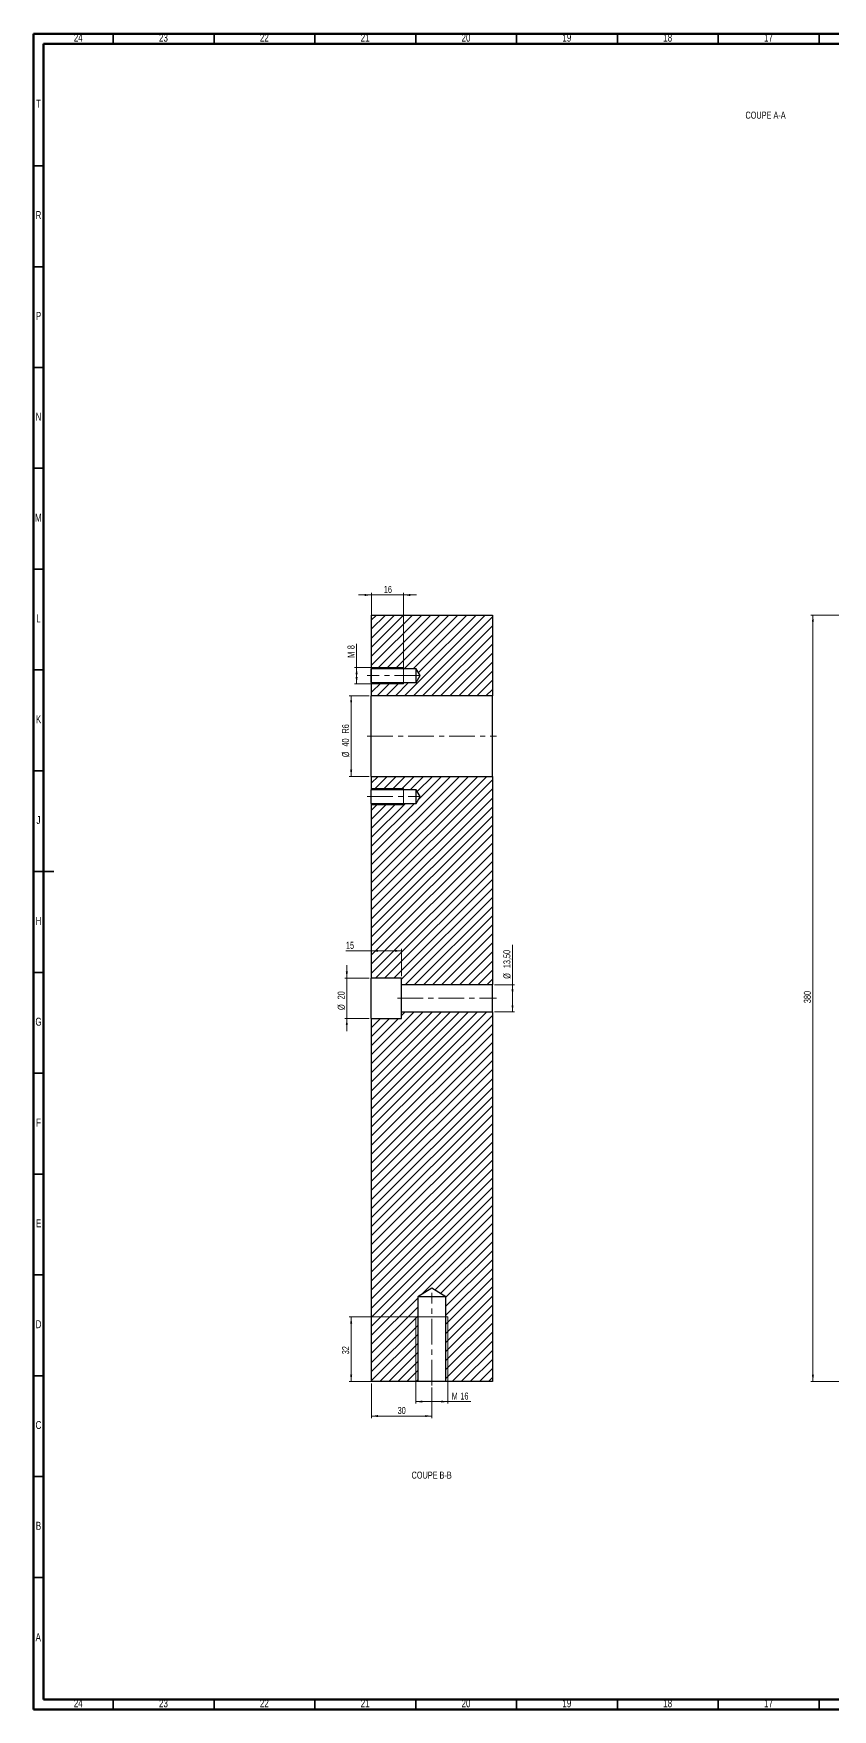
# Model space of a CAD drawing. Header units: millimetres. Extents: x 5 to 1184, y 5 to 836.
# Drawn here: x 5 to 401, y 5 to 836 of the extents above; entities that cross this region are included whole.
import ezdxf

# ---------------------------------------------------------------- set-up
doc = ezdxf.new("R2010")
doc.units = ezdxf.units.MM
doc.linetypes.add('CENTERX2', pattern=[20.32, 12.7, -2.54, 2.54, -2.54])
doc.styles.add('SLDTEXTSTYLE0', font='TXT', dxfattribs={"width": 0.75})
doc.dimstyles.new('SLDDIMSTYLE2', dxfattribs={"dimtxt": 3.5, "dimasz": 3.302, "dimexe": 0, "dimexo": 0.0625, "dimgap": 0.875, "dimtad": 1, "dimrnd": 1e-09, "dimzin": 12, "dimdsep": 46, "dimtxsty": 'SLDTEXTSTYLE0', "dimsah": 1, "dimcen": 0.09, "dimadec": 0, "dimazin": 3, "dimtfac": 1, "dimtofl": 0, "dimtmove": 0, "dimatfit": 3, "dimfxl": 1, "dimfrac": 2, "dimtolj": 1, "dimtzin": 12, "dimarcsym": 0})
doc.dimstyles.new('SLDDIMSTYLE3', dxfattribs={"dimtxt": 3.5, "dimasz": 3.302, "dimexe": 0, "dimexo": 0.0625, "dimgap": 0.875, "dimtad": 1, "dimrnd": 1e-09, "dimzin": 12, "dimdsep": 46, "dimtxsty": 'SLDTEXTSTYLE0', "dimsah": 1, "dimcen": 0.09, "dimadec": 0, "dimazin": 3, "dimtfac": 1, "dimtmove": 0, "dimatfit": 0, "dimfxl": 1, "dimfrac": 2, "dimtolj": 1, "dimtzin": 12, "dimarcsym": 0})

# ---------------------------------------------------------------- blocks, each defined once
blk = doc.blocks.new('_D_79')
at = {"color": 7, "linetype": 'Continuous', "lineweight": 18}
for p, q in [((430.42, 547.68), (390.42, 547.68)), ((391.42, 167.68), (391.42, 547.68)), ((430.42, 167.68), (390.42, 167.68))]:
    blk.add_line(p, q, dxfattribs=at)
for points in [[(391.42, 547.68), (390.91, 544.38), (391.93, 544.38)], [(391.42, 167.68), (391.93, 170.98), (390.91, 170.98)]]:
    blk.add_solid(points, dxfattribs=at)
at = {"color": 7, "linetype": 'Continuous', "lineweight": 18, "insert": (386.91, 355.28), "char_height": 3.5, "attachment_point": 1, "rotation": 90, "style": 'SLDTEXTSTYLE0'}
blk.add_mtext('380', dxfattribs=at)
blk = doc.blocks.new('_D_91')
at = {"color": 7, "linetype": 'Continuous', "lineweight": 18}
for p, q in [((172.49, 557.68), (166.14, 557.68)), ((172.49, 514.68), (172.49, 558.68)), ((172.49, 557.68), (188.49, 557.68)), ((188.49, 514.68), (188.49, 558.68)), ((188.49, 557.68), (194.84, 557.68))]:
    blk.add_line(p, q, dxfattribs=at)
for points in [[(172.49, 557.68), (169.18, 558.19), (169.18, 557.17)], [(188.49, 557.68), (191.79, 557.17), (191.79, 558.19)]]:
    blk.add_solid(points, dxfattribs=at)
at = {"color": 7, "linetype": 'Continuous', "lineweight": 18, "insert": (178.68, 562.19), "char_height": 3.5, "attachment_point": 1, "style": 'SLDTEXTSTYLE0'}
blk.add_mtext('16', dxfattribs=at)
blk = doc.blocks.new('_D_92')
at = {"color": 7, "linetype": 'Continuous', "lineweight": 18}
for p, q in [((165.18, 521.68), (165.18, 533.39)), ((187.49, 521.68), (164.18, 521.68)), ((165.18, 513.68), (165.18, 521.68)), ((187.49, 513.68), (164.18, 513.68))]:
    blk.add_line(p, q, dxfattribs=at)
for points in [[(165.18, 521.68), (164.67, 518.38), (165.69, 518.38)], [(165.18, 513.68), (165.69, 516.98), (164.67, 516.98)]]:
    blk.add_solid(points, dxfattribs=at)
at = {"color": 7, "linetype": 'Continuous', "lineweight": 18, "char_height": 3.5, "attachment_point": 1, "rotation": 90, "style": 'SLDTEXTSTYLE0'}
for s, insert in [('8', (160.67, 530.8)), ('M', (160.67, 526.52))]:
    blk.add_mtext(s, dxfattribs=dict(at, insert=insert))
blk = doc.blocks.new('_D_93')
at = {"color": 7, "linetype": 'Continuous', "lineweight": 18}
for p, q in [((171.49, 507.68), (161.49, 507.68)), ((162.49, 507.68), (162.49, 467.68)), ((171.49, 467.68), (161.49, 467.68))]:
    blk.add_line(p, q, dxfattribs=at)
for points in [[(162.49, 507.68), (161.98, 504.38), (162.99, 504.38)], [(162.49, 467.68), (162.99, 470.98), (161.98, 470.98)]]:
    blk.add_solid(points, dxfattribs=at)
at = {"color": 7, "linetype": 'Continuous', "lineweight": 18, "char_height": 3.5, "attachment_point": 1, "rotation": 90, "style": 'SLDTEXTSTYLE0'}
for s, insert in [('R6', (157.92, 488.98)), ('40', (157.92, 482.5)), ('%%c', (157.97, 477.22))]:
    blk.add_mtext(s, dxfattribs=dict(at, insert=insert))
blk = doc.blocks.new('_D_94')
at = {"color": 7, "linetype": 'Continuous', "lineweight": 18}
for p, q in [((160.33, 367.68), (160.33, 374.03)), ((171.49, 367.68), (159.33, 367.68)), ((160.33, 347.68), (160.33, 367.68)), ((171.49, 347.68), (159.33, 347.68)), ((160.33, 347.68), (160.33, 341.33))]:
    blk.add_line(p, q, dxfattribs=at)
for points in [[(160.33, 367.68), (160.84, 370.98), (159.82, 370.98)], [(160.33, 347.68), (159.82, 344.38), (160.84, 344.38)]]:
    blk.add_solid(points, dxfattribs=at)
at = {"color": 7, "linetype": 'Continuous', "lineweight": 18, "char_height": 3.5, "attachment_point": 1, "rotation": 90, "style": 'SLDTEXTSTYLE0'}
for s, insert in [('20', (155.77, 357.15)), ('%%c', (155.82, 351.87))]:
    blk.add_mtext(s, dxfattribs=dict(at, insert=insert))
blk = doc.blocks.new('_D_95')
at = {"color": 7, "linetype": 'Continuous', "lineweight": 18}
for p, q in [((172.49, 381.2), (159.9, 381.2)), ((187.49, 381.2), (172.49, 381.2)), ((187.49, 368.68), (187.49, 382.2))]:
    blk.add_line(p, q, dxfattribs=at)
for points in [[(172.49, 381.2), (175.79, 380.69), (175.79, 381.7)], [(187.49, 381.2), (184.18, 381.7), (184.18, 380.69)]]:
    blk.add_solid(points, dxfattribs=at)
at = {"color": 7, "linetype": 'Continuous', "lineweight": 18, "insert": (159.9, 385.71), "char_height": 3.5, "attachment_point": 1, "style": 'SLDTEXTSTYLE0'}
blk.add_mtext('15', dxfattribs=at)
blk = doc.blocks.new('_D_96')
at = {"color": 7, "linetype": 'Continuous', "lineweight": 18}
for p, q in [((242.49, 364.43), (242.49, 384.26)), ((233.49, 364.43), (243.49, 364.43)), ((242.49, 364.43), (242.49, 350.93)), ((233.49, 350.93), (243.49, 350.93))]:
    blk.add_line(p, q, dxfattribs=at)
for points in [[(242.49, 364.43), (241.98, 361.13), (242.99, 361.13)], [(242.49, 350.93), (242.99, 354.23), (241.98, 354.23)]]:
    blk.add_solid(points, dxfattribs=at)
at = {"color": 7, "linetype": 'Continuous', "lineweight": 18, "char_height": 3.5, "attachment_point": 1, "rotation": 90, "style": 'SLDTEXTSTYLE0'}
for s, insert in [('13,50', (237.92, 372.62)), ('%%c', (237.97, 367.34))]:
    blk.add_mtext(s, dxfattribs=dict(at, insert=insert))
blk = doc.blocks.new('_D_97')
at = {"color": 7, "linetype": 'Continuous', "lineweight": 18}
for p, q in [((194.49, 198.68), (194.49, 156.68)), ((210.49, 198.68), (210.49, 156.68)), ((210.49, 157.68), (194.49, 157.68)), ((210.49, 157.68), (221.78, 157.68))]:
    blk.add_line(p, q, dxfattribs=at)
for points in [[(194.49, 157.68), (197.79, 157.17), (197.79, 158.19)], [(210.49, 157.68), (207.18, 158.19), (207.18, 157.17)]]:
    blk.add_solid(points, dxfattribs=at)
at = {"color": 7, "linetype": 'Continuous', "lineweight": 18, "char_height": 3.5, "attachment_point": 1, "style": 'SLDTEXTSTYLE0'}
for s, insert in [('M', (212.32, 162.19)), ('16', (216.61, 162.19))]:
    blk.add_mtext(s, dxfattribs=dict(at, insert=insert))
blk = doc.blocks.new('_D_98')
at = {"color": 7, "linetype": 'Continuous', "lineweight": 18}
for p, q in [((209.49, 199.68), (161.49, 199.68)), ((162.49, 167.68), (162.49, 199.68)), ((209.49, 167.68), (161.49, 167.68))]:
    blk.add_line(p, q, dxfattribs=at)
for points in [[(162.49, 199.68), (161.98, 196.38), (162.99, 196.38)], [(162.49, 167.68), (162.99, 170.98), (161.98, 170.98)]]:
    blk.add_solid(points, dxfattribs=at)
at = {"color": 7, "linetype": 'Continuous', "lineweight": 18, "insert": (157.97, 181.15), "char_height": 3.5, "attachment_point": 1, "rotation": 90, "style": 'SLDTEXTSTYLE0'}
blk.add_mtext('32', dxfattribs=at)
blk = doc.blocks.new('_D_99')
at = {"color": 7, "linetype": 'Continuous', "lineweight": 18}
for p, q in [((172.49, 166.68), (172.49, 149.52)), ((202.49, 164.68), (202.49, 149.52)), ((172.49, 150.52), (202.49, 150.52))]:
    blk.add_line(p, q, dxfattribs=at)
for points in [[(172.49, 150.52), (175.79, 150.01), (175.79, 151.02)], [(202.49, 150.52), (199.18, 151.02), (199.18, 150.01)]]:
    blk.add_solid(points, dxfattribs=at)
at = {"color": 7, "linetype": 'Continuous', "lineweight": 18, "insert": (185.54, 155.03), "char_height": 3.5, "attachment_point": 1, "style": 'SLDTEXTSTYLE0'}
blk.add_mtext('30', dxfattribs=at)

msp = doc.modelspace()

# ---------------------------------------------------------------- hatches: boundary and pattern name
at = {"linetype": 'Continuous', "lineweight": 18}
h = msp.add_hatch(dxfattribs=at)
h.set_pattern_fill('ANSI31', style=0)
h.paths.add_polyline_path([(232.486, 507.677), (232.486, 547.677), (172.486, 547.677), (172.486, 521.077), (194.736, 521.077), (196.779, 517.677), (194.736, 514.277), (172.486, 514.277), (172.486, 507.677)], flags=0)
h = msp.add_hatch(dxfattribs=at)
h.set_pattern_fill('ANSI31', style=0)
h.paths.add_polyline_path([(194.736, 454.277), (172.486, 454.277), (172.486, 367.677), (187.486, 367.677), (187.486, 364.427), (232.486, 364.427), (232.486, 467.677), (172.486, 467.677), (172.486, 461.077), (194.736, 461.077), (196.779, 457.677)], flags=0)
h = msp.add_hatch(dxfattribs=at)
h.set_pattern_fill('ANSI31', style=0)
h.paths.add_polyline_path([(187.486, 347.677), (172.486, 347.677), (172.486, 167.677), (195.486, 167.677), (195.486, 209.677), (202.486, 213.883), (209.486, 209.677), (209.486, 167.677), (232.486, 167.677), (232.486, 350.927), (187.486, 350.927)], flags=0)

# ---------------------------------------------------------------- linework, layer by layer
at = {"color": 7, "linetype": 'Continuous', "lineweight": 70}
for p, q in [((5, 5), (5, 836)), ((5, 836), (1184, 836)), ((10, 10), (10, 831)), ((10, 831), (1179, 831)), ((1179, 10), (10, 10)), ((1184, 5), (5, 5))]:
    msp.add_line(p, q, dxfattribs=at)
at = {"color": 7, "linetype": 'Continuous', "lineweight": 35}
for p, q in [((44.5, 831), (44.5, 836)), ((94.5, 831), (94.5, 836)), ((144.5, 831), (144.5, 836)), ((194.5, 831), (194.5, 836)), ((244.5, 831), (244.5, 836)), ((294.5, 831), (294.5, 836)), ((344.5, 831), (344.5, 836)), ((394.5, 831), (394.5, 836)), ((10, 770.5), (5, 770.5)), ((10, 720.5), (5, 720.5)), ((10, 670.5), (5, 670.5)), ((10, 620.5), (5, 620.5)), ((10, 570.5), (5, 570.5)), ((10, 520.5), (5, 520.5)), ((10, 470.5), (5, 470.5)), ((4.999, 420.5), (15.001, 420.5)), ((10, 420.5), (5, 420.5)), ((10, 370.5), (5, 370.5)), ((10, 320.5), (5, 320.5)), ((10, 270.5), (5, 270.5)), ((10, 220.5), (5, 220.5)), ((10, 170.5), (5, 170.5)), ((10, 120.5), (5, 120.5)), ((10, 70.5), (5, 70.5)), ((44.5, 10), (44.5, 5)), ((94.5, 10), (94.5, 5)), ((144.5, 10), (144.5, 5)), ((194.5, 10), (194.5, 5)), ((244.5, 10), (244.5, 5)), ((294.5, 10), (294.5, 5)), ((344.5, 10), (344.5, 5)), ((394.5, 10), (394.5, 5))]:
    msp.add_line(p, q, dxfattribs=at)
at = {"color": 7, "linetype": 'Continuous', "lineweight": 25}
for p, q in [((172.486, 547.677), (172.486, 521.077)), ((172.486, 547.677), (232.486, 547.677)), ((232.486, 547.677), (232.486, 507.677)), ((194.736, 521.077), (172.486, 521.077)), ((172.486, 514.277), (172.486, 521.077)), ((196.779, 517.677), (194.736, 521.077)), ((194.736, 514.277), (194.736, 521.077)), ((194.736, 514.277), (196.779, 517.677)), ((172.486, 514.277), (172.486, 507.677)), ((172.486, 514.277), (194.736, 514.277)), ((232.486, 507.677), (172.486, 507.677)), ((172.486, 467.677), (172.486, 507.677)), ((232.486, 467.677), (232.486, 507.677)), ((172.486, 467.677), (232.486, 467.677)), ((172.486, 467.677), (172.486, 461.077)), ((232.486, 467.677), (232.486, 364.427)), ((194.736, 461.077), (172.486, 461.077)), ((172.486, 454.277), (172.486, 461.077)), ((196.779, 457.677), (194.736, 461.077)), ((194.736, 454.277), (194.736, 461.077)), ((194.736, 454.277), (196.779, 457.677)), ((172.486, 454.277), (172.486, 367.677)), ((172.486, 454.277), (194.736, 454.277)), ((187.486, 367.677), (172.486, 367.677)), ((172.486, 347.677), (172.486, 367.677)), ((187.486, 364.427), (187.486, 367.677)), ((232.486, 364.427), (187.486, 364.427)), ((187.486, 350.927), (187.486, 364.427)), ((232.486, 350.927), (232.486, 364.427)), ((187.486, 350.927), (232.486, 350.927)), ((187.486, 347.677), (187.486, 350.927)), ((232.486, 350.927), (232.486, 167.677)), ((172.486, 347.677), (172.486, 167.677)), ((172.486, 347.677), (187.486, 347.677)), ((202.486, 213.883), (195.486, 209.677)), ((195.486, 209.677), (195.486, 167.677)), ((209.486, 209.677), (195.486, 209.677)), ((209.486, 209.677), (202.486, 213.883)), ((209.486, 167.677), (209.486, 209.677)), ((195.486, 167.677), (172.486, 167.677)), ((209.486, 167.677), (195.486, 167.677)), ((232.486, 167.677), (209.486, 167.677))]:
    msp.add_line(p, q, dxfattribs=at)
at = {"color": 7, "linetype": 'CENTERX2', "lineweight": 18}
for p, q in [((196.736, 517.677), (170.486, 517.677)), ((170.486, 487.677), (234.486, 487.677)), ((170.486, 457.677), (196.736, 457.677)), ((185.486, 357.677), (234.486, 357.677)), ((202.486, 165.677), (202.486, 211.677))]:
    msp.add_line(p, q, dxfattribs=at)
at = {"color": 7, "linetype": 'Continuous', "lineweight": 18}
for p, q in [((172.486, 521.677), (188.486, 521.677)), ((188.486, 513.677), (188.486, 521.677)), ((172.486, 513.677), (188.486, 513.677)), ((172.486, 461.677), (188.486, 461.677)), ((188.486, 453.677), (188.486, 461.677)), ((172.486, 453.677), (188.486, 453.677)), ((194.486, 167.677), (194.486, 199.677)), ((210.486, 199.677), (194.486, 199.677)), ((210.486, 167.677), (210.486, 199.677))]:
    msp.add_line(p, q, dxfattribs=at)

# ---------------------------------------------------------------- texts
at = {"color": 7, "linetype": 'Continuous', "lineweight": 0, "attachment_point": 2, "style": 'SLDTEXTSTYLE0'}
for s, insert, char_height in [('24', (27.17, 836.06), 3.9688), ('23', (69.42, 836.06), 3.9688), ('22', (119.42, 836.06), 3.9688), ('21', (169.42, 836.06), 3.9688), ('20', (219.42, 836.06), 3.9688), ('19', (269.42, 836.06), 3.9688), ('18', (319.42, 836.06), 3.9688), ('17', (369.42, 836.06), 3.9688), ('T', (7.488, 803.31), 3.969), ('COUPE A-A', (367.944, 797.389), 3.5), ('R', (7.444, 748.06), 3.969), ('P', (7.485, 698.06), 3.969), ('N', (7.464, 648.06), 3.969), ('M', (7.362, 598.06), 3.969), ('L', (7.455, 548.06), 3.969), ('K', (7.489, 498.06), 3.969), ('J', (7.465, 448.06), 3.969), ('H', (7.49, 398.06), 3.969), ('G', (7.487, 348.06), 3.969), ('F', (7.458, 298.06), 3.969), ('E', (7.508, 248.06), 3.969), ('D', (7.453, 198.06), 3.969), ('C', (7.459, 148.06), 3.969), ('COUPE B-B', (202.388, 122.973), 3.5), ('B', (7.471, 98.06), 3.969), ('A', (7.34, 42.81), 3.969), ('24', (27.17, 10.06), 3.9688), ('23', (69.42, 10.06), 3.9688), ('22', (119.42, 10.06), 3.9688), ('21', (169.42, 10.06), 3.9688), ('20', (219.42, 10.06), 3.9688), ('19', (269.42, 10.06), 3.9688), ('18', (319.42, 10.06), 3.9688), ('17', (369.42, 10.06), 3.9688)]:
    msp.add_mtext(s, dxfattribs=dict(at, insert=insert, char_height=char_height))

# ---------------------------------------------------------------- dimensions: what is measured, and where the dimension line sits
at = {"color": 7, "linetype": 'Continuous', "lineweight": 18}
for base, p1, p2, dimstyle, picture, middle in [((188.486, 557.677), (172.486, 513.677), (188.486, 513.677), 'SLDDIMSTYLE3', '_D_91', (181.269, 557.677)), ((172.486, 381.195), (187.486, 367.677), (172.486, 367.677), 'SLDDIMSTYLE2', '_D_95', (162.486, 381.195)), ((202.486, 150.517), (172.486, 167.677), (202.486, 165.677), 'SLDDIMSTYLE2', '_D_99', (188.131, 150.517))]:
    dim = msp.add_linear_dim(base=base, p1=p1, p2=p2, dimstyle=dimstyle, dxfattribs=at)
    dim.commit()
    dim.dimension.update_dxf_attribs({"geometry": picture, "text_midpoint": middle, "dimtype": 160})
for base, p1, p2, picture, middle in [((391.42, 547.677), (431.42, 167.677), (431.42, 547.677), '_D_79', (391.42, 359.159)), ((162.486, 199.677), (210.486, 167.677), (210.486, 199.677), '_D_98', (162.486, 183.739))]:
    dim = msp.add_linear_dim(base=base, p1=p1, p2=p2, angle=90, dimstyle='SLDDIMSTYLE2', dxfattribs=at)
    dim.commit()
    dim.dimension.update_dxf_attribs({"geometry": picture, "text_midpoint": middle, "dimtype": 160})
for base, p1, p2, text, dimstyle, picture, middle in [((165.18, 521.677), (188.486, 513.677), (188.486, 521.677), 'M8<>', 'SLDDIMSTYLE2', '_D_92', (165.18, 529.952)), ((162.486, 467.677), (172.486, 507.677), (172.486, 467.677), '%%c<> R6', 'SLDDIMSTYLE2', '_D_93', (162.486, 485.802)), ((242.486, 350.927), (232.486, 364.427), (232.486, 350.927), '%%c<>', 'SLDDIMSTYLE2', '_D_96', (242.486, 375.799)), ((160.333, 367.677), (172.486, 347.677), (172.486, 367.677), '%%c<>', 'SLDDIMSTYLE3', '_D_94', (160.333, 357.094))]:
    dim = msp.add_linear_dim(base=base, p1=p1, p2=p2, angle=90, text=text, dimstyle=dimstyle, dxfattribs=at)
    dim.commit()
    dim.dimension.update_dxf_attribs({"geometry": picture, "text_midpoint": middle, "dimtype": 160})
dim = msp.add_linear_dim(base=(194.486, 157.677), p1=(210.486, 199.677), p2=(194.486, 199.677), text='M16<>', dimstyle='SLDDIMSTYLE2', dxfattribs=at)
dim.commit()
dim.dimension.update_dxf_attribs({"geometry": '_D_97', "text_midpoint": (217.05, 157.677), "dimtype": 160})

doc.saveas('drawing.dxf')
